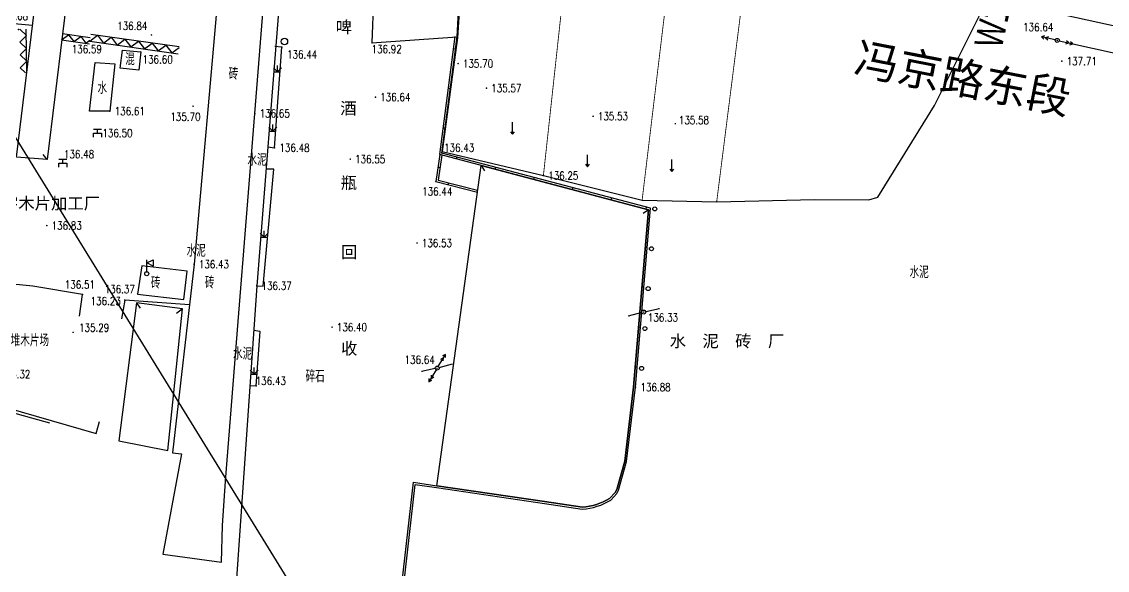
# Model space of a CAD drawing. Extents: x 529262 to 576451, y 2694391 to 2717535.
# Drawn here: x 563957.3 to 564092.9, y 2711325.6 to 2711394.1 of the extents above; entities that cross this region are included whole.
import ezdxf
from ezdxf.enums import TextEntityAlignment as Align
from ezdxf.xclip import XClip

# ---------------------------------------------------------------- set-up
doc = ezdxf.new("R2010")
doc.units = 0
doc.header["$XCLIPFRAME"] = 0
for name, color, linetype in [('DLDW', 8, 'Continuous'), ('DMTZ', 8, 'Continuous'), ('GCD', 8, 'Continuous'), ('GXYZ', 8, 'Continuous'), ('JMD', 8, 'Continuous'), ('PP-COM', 7, 'Continuous'), ('RD-红线', 7, 'Continuous'), ('RD-路名', 7, 'Continuous'), ('ZBTZ', 8, 'Continuous'), ('ZJ', 7, 'Continuous'), ('桩号标注_W17-', 7, 'Continuous')]:
    doc.layers.add(name, color=color, linetype=linetype)
doc.styles.add('HZ', font='rs.shx', dxfattribs={"width": 0.8, "bigfont": 'hztxt.shx'})
doc.styles.add('SMEDI', font='smsim.shx', dxfattribs={"width": 0.75, "height": 3.5, "bigfont": 'smfs.shx'})
doc.styles.add('等线体', font='simhei.ttf')
doc.styles.add('黑体', font='simhei.ttf')
doc.linetypes.add('10421', pattern='A,2,[150,AAA.SHX,S=0.5,R=0,X=0,Y=0.5],1e-11', length=2)
doc.linetypes.add('10422', pattern='A,0.75,[150,AAA.SHX,S=0.5,R=0,X=0,Y=0.5],1.5,[177,AAA.SHX,S=1,R=0,X=0,Y=0.4],0.75', length=3)
doc.linetypes.add('1161', pattern='A,0,[149,AAA.SHX,S=0.15,R=0,X=0,Y=0],-1.6', length=1.6)

# ---------------------------------------------------------------- blocks, each defined once
blk = doc.blocks.new('A$C19FD0107')
at = {"layer": 'RD-红线', "color": 8, "linetype": 'Continuous', "flags": 128}
blk.add_lwpolyline([(-6862.74, 16993.9), (-7062.12, 17037.59, 0.117895), (-7114.21, 17036.52), (-7120.78, 17034.81)], format="xyb", dxfattribs=at)
blk = doc.blocks.new('gc013a')
at = {"linetype": 'Continuous'}
blk.add_line((0.5, 0), (4, 0), dxfattribs=at)
at = {"linetype": 'Continuous', "flags": 128}
for points in [[(2.31, -0.4), (3, 0), (2.31, 0.4)], [(3.31, -0.4), (4, 0), (3.31, 0.4)]]:
    blk.add_lwpolyline(points, dxfattribs=at)
blk = doc.blocks.new('GC200')
at = {"linetype": 'Continuous', "const_width": 0.2, "flags": 128}
blk.add_lwpolyline([(-0.1, 0, 1), (0.1, 0, 1)], format="xyb", close=True, dxfattribs=at)
blk = doc.blocks.new('gc170')
at = {"color": 8, "linetype": 'Continuous'}
blk.add_circle((0, 0), 0.5, dxfattribs=at)
blk = doc.blocks.new('gc013c')
at = {"linetype": 'Continuous'}
blk.add_line((0.5, 0), (4, 0), dxfattribs=at)
at = {"linetype": 'Continuous', "const_width": 0.15, "flags": 128}
blk.add_lwpolyline([(3.775, 0, 1), (3.925, 0, 1)], format="xyb", close=True, dxfattribs=at)
blk = doc.blocks.new('gc018')
for p, q in [((-1, 1), (1, 1)), ((-1, 0), (1, 0)), ((-1, -1), (-1, 0)), ((0, 0), (0, 1)), ((1, 0), (1, -1))]:
    blk.add_line(p, q)
blk = doc.blocks.new('gc124')
at = {"color": 8}
for p, q in [((-1, 1), (0, 0)), ((-0.8, 0), (0.8, 0)), ((0, 0), (0, 1.6)), ((0, 0), (1, 1))]:
    blk.add_line(p, q, dxfattribs=at)
blk = doc.blocks.new('gc122')
at = {"color": 8}
blk.add_circle((0, 0), 0.8, dxfattribs=at)
blk = doc.blocks.new('gc019')
for p, q in [((0, 0.5), (0, 3.5)), ((0, 2.7), (1.6, 3.5)), ((1.6, 3.5), (1.6, 1.9)), ((1.6, 1.9), (0, 2.7))]:
    blk.add_line(p, q)
blk.add_circle((0, 0), 0.5)
blk = doc.blocks.new('gc120')
at = {"color": 8}
for p, q in [((0, 0), (0, 3)), ((-0.5, 0.6), (0, 0)), ((0, 0), (0.5, 0.6))]:
    blk.add_line(p, q, dxfattribs=at)

msp = doc.modelspace()

# ---------------------------------------------------------------- linework, layer by layer
at = {"layer": 'Defpoints', "color": 1}
msp.add_lwpolyline([(564271.08, 2711237.871), (564043.814, 2711237.871), (563927.58, 2711426.615)], dxfattribs=at)
at = {"layer": 'DLDW', "linetype": 'Continuous', "flags": 128}
for points in [[(563957.028, 2711393.199), (563957.843, 2711392.404), (563957.048, 2711391.59), (563957.863, 2711390.795), (563957.068, 2711389.98), (563957.883, 2711389.186), (563957.089, 2711388.371), (563957.734, 2711387.741)], [(563957.901, 2711387.743), (563957.832, 2711393.209)], [(563962.254, 2711391.863), (563963.118, 2711392.512), (563963.767, 2711391.648), (563964.631, 2711392.297), (563965.28, 2711391.433), (563965.782, 2711391.81)], [(563965.828, 2711392.127), (563962.361, 2711392.62)], [(563965.767, 2711391.7), (563966.742, 2711392.433), (563967.475, 2711391.458), (563968.45, 2711392.191), (563969.183, 2711391.216), (563970.158, 2711391.95), (563970.892, 2711390.975), (563971.867, 2711391.708), (563972.6, 2711390.733), (563973.575, 2711391.466), (563974.308, 2711390.491), (563975.283, 2711391.224), (563976.017, 2711390.249), (563976.921, 2711390.929)], [(563976.93, 2711390.991), (563965.888, 2711392.554)], [(563962.254, 2711391.863), (563965.72, 2711391.37)], [(563965.767, 2711391.7), (563976.809, 2711390.137)]]:
    msp.add_lwpolyline(points, dxfattribs=at)
at = {"layer": 'DLDW', "linetype": '10421', "elevation": 136.644, "flags": 128}
msp.add_lwpolyline([(563966.434, 2711389.026), (563968.878, 2711388.864), (563968.279, 2711382.957), (563965.728, 2711382.965)], close=True, dxfattribs=at)
at = {"layer": 'DMTZ', "linetype": '10422', "lineweight": -2, "flags": 128}
msp.add_lwpolyline([(564059.421, 2711400.871), (564014.282, 2711410.811), (564012.676, 2711408.836), (564012.116, 2711398.641), (564011.692, 2711392.117), (564010.954, 2711386.609), (564009.809, 2711377.925)], dxfattribs=at)
at = {"layer": 'DMTZ', "linetype": '10421', "lineweight": -2, "flags": 128}
msp.add_lwpolyline([(564009.809, 2711377.925), (564022.437, 2711374.895), (564034.769, 2711371.811), (564044.085, 2711371.613), (564056.294, 2711371.905), (564063.087, 2711371.863), (564064.222, 2711372.221), (564071.282, 2711383.656), (564077.507, 2711396.077)], dxfattribs=at)
at = {"layer": 'DMTZ', "linetype": '10422', "elevation": 136.844, "flags": 128}
msp.add_lwpolyline([(563958.619, 2711393.651), (563946.648, 2711394.75)], dxfattribs=at)
at = {"layer": 'DMTZ', "linetype": '10422', "flags": 128}
for points in [[(563964.502, 2711357.315), (563964.871, 2711360.041), (563958.634, 2711361.069), (563948.079, 2711362.138), (563947.601, 2711358.207)], [(563978.222, 2711358.755), (563970.128, 2711359.344), (563969.73, 2711356.985)], [(563939.997, 2711350.348), (563966.579, 2711342.657), (563966.988, 2711344.169)]]:
    msp.add_lwpolyline(points, dxfattribs=at)
at = {"layer": 'DMTZ', "linetype": '10421', "flags": 128}
msp.add_lwpolyline([(563960.79, 2711343.973), (563940.1, 2711349.715)], dxfattribs=at)
at = {"layer": 'GXYZ', "linetype": 'Continuous'}
msp.add_line((564088.581, 2711391.369), (564114.998, 2711385.57), dxfattribs=at)
at = {"layer": 'JMD', "linetype": 'Continuous'}
for p, q in [((564011.445, 2711390.701), (564011.197, 2711390.733)), ((564010.805, 2711385.742), (564010.557, 2711385.774)), ((564010.164, 2711380.783), (564009.917, 2711380.815)), ((563960.431, 2711376.9), (563959.925, 2711377.52)), ((564011.606, 2711377.224), (564011.542, 2711376.982)), ((564009.265, 2711375.956), (564009.512, 2711375.917)), ((564014.642, 2711376.163), (564015.085, 2711375.497)), ((564016.44, 2711375.946), (564016.376, 2711375.705)), ((564021.274, 2711374.669), (564021.21, 2711374.427)), ((564010.555, 2711373.767), (564010.616, 2711374.009)), ((564026.108, 2711373.391), (564026.044, 2711373.149)), ((564030.942, 2711372.113), (564030.878, 2711371.871)), ((564035.57, 2711370.631), (564034.916, 2711370.17)), ((564035.29, 2711370.963), (564035.227, 2711370.722)), ((564035.424, 2711365.899), (564035.175, 2711365.92)), ((564035.007, 2711360.917), (564034.758, 2711360.938)), ((563971.59, 2711358.984), (563972.057, 2711358.335)), ((563977.359, 2711358.25), (563976.598, 2711357.645)), ((564034.589, 2711355.934), (564034.34, 2711355.955)), ((564034.172, 2711350.952), (564033.923, 2711350.972))]:
    msp.add_line(p, q, dxfattribs=at)
at = {"layer": 'JMD', "linetype": 'Continuous', "flags": 128}
for points, elevation in [([(563959.49, 2711400.826), (563963.301, 2711400.458), (563960.431, 2711376.9), (563956.623, 2711377.21)], 136.767), ([(563987.605, 2711397.816), (563981.834, 2711398.306), (563978.791, 2711363.816), (563976.119, 2711340.263), (563977.223, 2711340.138), (563974.896, 2711327.582), (563982.234, 2711326.594), (563982.35, 2711331.15), (563982.741, 2711336.724), (563984.3, 2711356.655), (563986.39, 2711382.666)], 137.671), ([(563969.564, 2711388.313), (563969.871, 2711390.573), (563972.142, 2711390.354), (563971.898, 2711388.085)], 136.955)]:
    msp.add_lwpolyline(points, close=True, dxfattribs=dict(at, elevation=elevation))
at = {"layer": 'JMD', "linetype": 'Continuous', "lineweight": -2, "elevation": 137.524, "flags": 128}
msp.add_lwpolyline([(564011.645, 2711392.246), (564012.013, 2711398.636), (564001.673, 2711397.781), (564001.224, 2711397.029), (564001.024, 2711391.503)], close=True, dxfattribs=at)
at = {"layer": 'JMD', "linetype": 'Continuous', "flags": 128}
for points in [[(563995.536, 2711274.419), (563999.82, 2711297.234), (564004.26, 2711319.419), (564006.207, 2711336.576), (564009.112, 2711336.144), (564022.592, 2711334.156), (564027.303, 2711333.448, 0.1158078), (564030.712, 2711334.548), (564031.406, 2711335.304), (564031.602, 2711335.684), (564032.593, 2711339.198), (564033.714, 2711348.478), (564035.57, 2711370.631), (564009.492, 2711377.524), (564011.397, 2711392.279)], [(563995.766, 2711274.287), (564000.066, 2711297.186), (564004.508, 2711319.38), (564006.427, 2711336.291), (564009.076, 2711335.897), (564022.556, 2711333.909), (564027.295, 2711333.196, 0.1178605), (564030.873, 2711334.353), (564031.612, 2711335.16), (564031.836, 2711335.592), (564032.839, 2711339.149), (564033.963, 2711348.453), (564035.837, 2711370.819), (564009.768, 2711377.71), (564011.645, 2711392.246)]]:
    msp.add_lwpolyline(points, format="xyb", dxfattribs=at)
for points in [[(564009.492, 2711377.524), (564009.005, 2711374.158), (564014.184, 2711372.851)], [(564009.735, 2711377.46), (564009.284, 2711374.345), (564014.219, 2711373.1)]]:
    msp.add_lwpolyline(points, dxfattribs=at)
msp.add_lwpolyline([(564009.112, 2711336.144), (564014.642, 2711376.163), (564035.57, 2711370.631), (564033.714, 2711348.478), (564032.593, 2711339.198), (564031.602, 2711335.684), (564031.406, 2711335.304), (564030.712, 2711334.548, -0.1158078), (564027.303, 2711333.448), (564022.592, 2711334.156)], format="xyb", close=True, dxfattribs=at)
for points in [[(563972.259, 2711363.633), (563971.73, 2711360.083), (563977.505, 2711359.395), (563977.929, 2711362.957)], [(563971.59, 2711358.984), (563969.399, 2711341.756), (563975.53, 2711340.545), (563977.359, 2711358.25)]]:
    msp.add_lwpolyline(points, close=True, dxfattribs=at)
at = {"layer": 'ZBTZ', "linetype": 'Continuous', "lineweight": -2, "const_width": 0.1, "flags": 128}
for points, elevation in [([(564022.437, 2711374.895), (564025.941, 2711407.077)], 136.246), ([(564047.992, 2711402.45), (564044.085, 2711371.613)], 135.577)]:
    msp.add_lwpolyline(points, dxfattribs=dict(at, elevation=elevation))
msp.add_lwpolyline([(564038.684, 2711404.379), (564034.769, 2711371.811)], dxfattribs=at)
at = {"layer": 'ZBTZ', "linetype": '1161', "flags": 128}
msp.add_lwpolyline([(563989.501, 2711397.482), (563986.622, 2711361.134), (563983.032, 2711308.931), (563977.779, 2711308.894)], dxfattribs=at)
at = {"layer": 'ZBTZ', "linetype": 'Continuous', "flags": 128}
for points, elevation in [([(563987.999, 2711378.517), (563987.999, 2711378.517), (563988.862, 2711378.378), (563989.775, 2711390.958), (563988.906, 2711391.021), (563988.906, 2711391.021)], 136.421), ([(563986.622, 2711361.134), (563986.622, 2711361.134), (563987.415, 2711361.079), (563988.77, 2711375.712), (563987.774, 2711375.686), (563987.774, 2711375.686)], 136.365), ([(563985.765, 2711348.671), (563985.765, 2711348.671), (563986.558, 2711348.616), (563987.052, 2711355.43), (563986.237, 2711355.54), (563986.237, 2711355.54)], 136.379)]:
    msp.add_lwpolyline(points, dxfattribs=dict(at, elevation=elevation))

# ---------------------------------------------------------------- block references
at = {"layer": 'DLDW', "linetype": 'Continuous', "lineweight": -2, "xscale": 0.5, "yscale": 0.5}
for p in [(563966.745, 2711380.21, 136.501), (563962.418, 2711376.454, 136.48)]:
    msp.add_blockref('gc018', p, dxfattribs=at)
at = {"layer": 'DLDW', "linetype": 'Continuous', "xscale": 0.5, "yscale": 0.5, "zscale": 0.5}
msp.add_blockref('gc019', (563972.875, 2711362.642), dxfattribs=at)
at = {"layer": 'GCD', "linetype": 'Continuous'}
ref = msp.add_blockref('GC200', (563956.865, 2711393.16, 136.675), dxfattribs=dict(at, xscale=0.5, yscale=0.5, zscale=0.5))
ref.add_attrib('height', '136.68', dxfattribs={"linetype": 'Continuous', "height": 1, "style": 'HZ', "width": 0.8}).set_placement((563954.29, 2711394.849, 136.675), align=Align.MIDDLE_LEFT)
ref = msp.add_blockref('GC200', (563973.475, 2711392.485, 136.844), dxfattribs=dict(at, xscale=0.5, yscale=0.5, zscale=0.5))
ref.add_attrib('height', '136.84', dxfattribs={"linetype": 'Continuous', "height": 1, "style": 'HZ', "width": 0.8}).set_placement((563969.185, 2711393.606, 136.844), align=Align.MIDDLE_LEFT)
ref = msp.add_blockref('GC200', (564086.628, 2711391.798, 136.64), dxfattribs=dict(at, xscale=0.5, yscale=0.5, zscale=0.5))
ref.add_attrib('height', '136.64', dxfattribs={"linetype": 'Continuous', "height": 1, "style": 'HZ', "width": 0.8}).set_placement((564082.367, 2711393.451, 136.64), align=Align.MIDDLE_LEFT)
ref = msp.add_blockref('GC200', (563965.767, 2711391.7, 136.593), dxfattribs=dict(at, xscale=0.5, yscale=0.5, zscale=0.5))
ref.add_attrib('height', '136.59', dxfattribs={"linetype": 'Continuous', "height": 1, "style": 'HZ', "width": 0.8}).set_placement((563963.51, 2711390.717, 136.593), align=Align.MIDDLE_LEFT)
ref = msp.add_blockref('GC200', (563989.775, 2711390.958, 136.442), dxfattribs=dict(at, xscale=0.5, yscale=0.5, zscale=0.5))
ref.add_attrib('height', '136.44', dxfattribs={"linetype": 'Continuous', "height": 1, "style": 'HZ', "width": 0.8}).set_placement((563990.408, 2711390.046, 136.442), align=Align.MIDDLE_LEFT)
ref = msp.add_blockref('GC200', (564001.024, 2711391.503, 136.915), dxfattribs=dict(at, xscale=0.5, yscale=0.5, zscale=0.5))
ref.add_attrib('height', '136.92', dxfattribs={"linetype": 'Continuous', "height": 1, "style": 'HZ', "width": 0.8}).set_placement((564000.975, 2711390.717, 136.915), align=Align.MIDDLE_LEFT)
ref = msp.add_blockref('GC200', (563972.142, 2711390.354, 136.6), dxfattribs=dict(at, xscale=0.5, yscale=0.5, zscale=0.5))
ref.add_attrib('height', '136.60', dxfattribs={"linetype": 'Continuous', "height": 1, "style": 'HZ', "width": 0.8}).set_placement((563972.364, 2711389.425, 136.6), align=Align.MIDDLE_LEFT)
at = {"layer": 'GCD', "linetype": 'Continuous', "lineweight": -2}
ref = msp.add_blockref('GC200', (564011.783, 2711388.902, 135.697), dxfattribs=dict(at, xscale=0.5, yscale=0.5, zscale=0.5))
ref.add_attrib('height', '135.70', dxfattribs={"linetype": 'Continuous', "lineweight": -2, "height": 1, "style": 'HZ', "width": 0.8}).set_placement((564012.383, 2711388.902, 135.697), align=Align.MIDDLE_LEFT)
at = {"layer": 'GCD', "linetype": 'Continuous'}
ref = msp.add_blockref('GC200', (564087.208, 2711389.198, 137.71), dxfattribs=dict(at, xscale=0.5, yscale=0.5, zscale=0.5))
ref.add_attrib('height', '137.71', dxfattribs={"linetype": 'Continuous', "height": 1, "style": 'HZ', "width": 0.8}).set_placement((564087.808, 2711389.198, 137.71), align=Align.MIDDLE_LEFT)
at = {"layer": 'GCD', "linetype": 'Continuous', "lineweight": -2}
ref = msp.add_blockref('GC200', (564015.327, 2711385.827, 135.57), dxfattribs=dict(at, xscale=0.5, yscale=0.5, zscale=0.5))
ref.add_attrib('height', '135.57', dxfattribs={"linetype": 'Continuous', "lineweight": -2, "height": 1, "style": 'HZ', "width": 0.8}).set_placement((564015.927, 2711385.827, 135.57), align=Align.MIDDLE_LEFT)
at = {"layer": 'GCD', "linetype": 'Continuous'}
ref = msp.add_blockref('GC200', (564001.457, 2711384.709, 136.639), dxfattribs=dict(at, xscale=0.5, yscale=0.5, zscale=0.5))
ref.add_attrib('height', '136.64', dxfattribs={"linetype": 'Continuous', "height": 1, "style": 'HZ', "width": 0.8}).set_placement((564002.057, 2711384.709, 136.639), align=Align.MIDDLE_LEFT)
ref = msp.add_blockref('GC200', (563968.279, 2711382.957, 136.613), dxfattribs=dict(at, xscale=0.5, yscale=0.5, zscale=0.5))
ref.add_attrib('height', '136.61', dxfattribs={"linetype": 'Continuous', "height": 1, "style": 'HZ', "width": 0.8}).set_placement((563968.879, 2711382.957, 136.613), align=Align.MIDDLE_LEFT)
ref = msp.add_blockref('GC200', (563978.669, 2711383.568, 135.704), dxfattribs=dict(at, xscale=0.5, yscale=0.5, zscale=0.5))
ref.add_attrib('height', '135.70', dxfattribs={"linetype": 'Continuous', "height": 1, "style": 'HZ', "width": 0.8}).set_placement((563975.835, 2711382.25, 135.704), align=Align.MIDDLE_LEFT)
ref = msp.add_blockref('GC200', (563986.39, 2711382.666, 136.647), dxfattribs=dict(at, xscale=0.5, yscale=0.5, zscale=0.5))
ref.add_attrib('height', '136.65', dxfattribs={"linetype": 'Continuous', "height": 1, "style": 'HZ', "width": 0.8}).set_placement((563986.99, 2711382.666, 136.647), align=Align.MIDDLE_LEFT)
at = {"layer": 'GCD', "linetype": 'Continuous', "lineweight": -2}
ref = msp.add_blockref('GC200', (564028.642, 2711382.316, 135.53), dxfattribs=dict(at, xscale=0.5, yscale=0.5, zscale=0.5))
ref.add_attrib('height', '135.53', dxfattribs={"linetype": 'Continuous', "lineweight": -2, "height": 1, "style": 'HZ', "width": 0.8}).set_placement((564029.242, 2711382.316, 135.53), align=Align.MIDDLE_LEFT)
ref = msp.add_blockref('GC200', (564038.915, 2711381.387, 135.577), dxfattribs=dict(at, xscale=0.5, yscale=0.5, zscale=0.5))
ref.add_attrib('height', '135.58', dxfattribs={"linetype": 'Continuous', "lineweight": -2, "height": 1, "style": 'HZ', "width": 0.8}).set_placement((564039.359, 2711381.831, 135.577), align=Align.MIDDLE_LEFT)
at = {"layer": 'GCD', "linetype": 'Continuous'}
ref = msp.add_blockref('GC200', (563966.745, 2711380.21, 136.501), dxfattribs=dict(at, xscale=0.5, yscale=0.5, zscale=0.5))
ref.add_attrib('height', '136.50', dxfattribs={"linetype": 'Continuous', "height": 1, "style": 'HZ', "width": 0.8}).set_placement((563967.345, 2711380.21, 136.501), align=Align.MIDDLE_LEFT)
ref = msp.add_blockref('GC200', (563988.862, 2711378.378, 136.476), dxfattribs=dict(at, xscale=0.5, yscale=0.5, zscale=0.5))
ref.add_attrib('height', '136.48', dxfattribs={"linetype": 'Continuous', "height": 1, "style": 'HZ', "width": 0.8}).set_placement((563989.462, 2711378.378, 136.476), align=Align.MIDDLE_LEFT)
at = {"layer": 'GCD', "linetype": 'Continuous', "lineweight": -2}
ref = msp.add_blockref('GC200', (564009.768, 2711377.71, 136.428), dxfattribs=dict(at, xscale=0.5, yscale=0.5, zscale=0.5))
ref.add_attrib('height', '136.43', dxfattribs={"linetype": 'Continuous', "lineweight": -2, "height": 1, "style": 'HZ', "width": 0.8}).set_placement((564010.031, 2711378.386, 136.428), align=Align.MIDDLE_LEFT)
at = {"layer": 'GCD', "linetype": 'Continuous'}
ref = msp.add_blockref('GC200', (563962.418, 2711376.454, 136.48), dxfattribs=dict(at, xscale=0.5, yscale=0.5, zscale=0.5))
ref.add_attrib('height', '136.48', dxfattribs={"linetype": 'Continuous', "height": 1, "style": 'HZ', "width": 0.8}).set_placement((563962.539, 2711377.572, 136.48), align=Align.MIDDLE_LEFT)
ref = msp.add_blockref('GC200', (563998.312, 2711376.957, 136.549), dxfattribs=dict(at, xscale=0.5, yscale=0.5, zscale=0.5))
ref.add_attrib('height', '136.55', dxfattribs={"linetype": 'Continuous', "height": 1, "style": 'HZ', "width": 0.8}).set_placement((563998.912, 2711376.957, 136.549), align=Align.MIDDLE_LEFT)
at = {"layer": 'GCD', "linetype": 'Continuous', "lineweight": -2}
ref = msp.add_blockref('GC200', (564022.437, 2711374.895, 136.246), dxfattribs=dict(at, xscale=0.5, yscale=0.5, zscale=0.5))
ref.add_attrib('height', '136.25', dxfattribs={"linetype": 'Continuous', "lineweight": -2, "height": 1, "style": 'HZ', "width": 0.8}).set_placement((564023.037, 2711374.895, 136.246), align=Align.MIDDLE_LEFT)
at = {"layer": 'GCD', "linetype": 'Continuous'}
ref = msp.add_blockref('GC200', (564009.005, 2711374.158, 136.438), dxfattribs=dict(at, xscale=0.5, yscale=0.5, zscale=0.5))
ref.add_attrib('height', '136.44', dxfattribs={"linetype": 'Continuous', "height": 1, "style": 'HZ', "width": 0.8}).set_placement((564007.289, 2711372.917, 136.438), align=Align.MIDDLE_LEFT)
ref = msp.add_blockref('GC200', (563960.401, 2711368.652, 136.827), dxfattribs=dict(at, xscale=0.5, yscale=0.5, zscale=0.5))
ref.add_attrib('height', '136.83', dxfattribs={"linetype": 'Continuous', "height": 1, "style": 'HZ', "width": 0.8}).set_placement((563961.001, 2711368.652, 136.827), align=Align.MIDDLE_LEFT)
ref = msp.add_blockref('GC200', (564006.654, 2711366.475, 136.534), dxfattribs=dict(at, xscale=0.5, yscale=0.5, zscale=0.5))
ref.add_attrib('height', '136.53', dxfattribs={"linetype": 'Continuous', "height": 1, "style": 'HZ', "width": 0.8}).set_placement((564007.254, 2711366.475, 136.534), align=Align.MIDDLE_LEFT)
ref = msp.add_blockref('GC200', (563978.791, 2711363.816, 136.433), dxfattribs=dict(at, xscale=0.5, yscale=0.5, zscale=0.5))
ref.add_attrib('height', '136.43', dxfattribs={"linetype": 'Continuous', "height": 1, "style": 'HZ', "width": 0.8}).set_placement((563979.391, 2711363.816, 136.433), align=Align.MIDDLE_LEFT)
ref = msp.add_blockref('GC200', (563964.871, 2711360.041, 136.513), dxfattribs=dict(at, xscale=0.5, yscale=0.5, zscale=0.5))
ref.add_attrib('height', '136.51', dxfattribs={"linetype": 'Continuous', "height": 1, "style": 'HZ', "width": 0.8}).set_placement((563962.642, 2711361.274, 136.513), align=Align.MIDDLE_LEFT)
ref = msp.add_blockref('GC200', (563971.742, 2711360.149, 136.367), dxfattribs=dict(at, xscale=0.5, yscale=0.5, zscale=0.5))
ref.add_attrib('height', '136.37', dxfattribs={"linetype": 'Continuous', "height": 1, "style": 'HZ', "width": 0.8}).set_placement((563967.626, 2711360.706, 136.367), align=Align.MIDDLE_LEFT)
ref = msp.add_blockref('GC200', (563986.622, 2711361.134, 136.365), dxfattribs=dict(at, xscale=0.5, yscale=0.5, zscale=0.5))
ref.add_attrib('height', '136.37', dxfattribs={"linetype": 'Continuous', "height": 1, "style": 'HZ', "width": 0.8}).set_placement((563987.222, 2711361.134, 136.365), align=Align.MIDDLE_LEFT)
ref = msp.add_blockref('GC200', (563970.128, 2711359.344, 136.234), dxfattribs=dict(at, xscale=0.5, yscale=0.5, zscale=0.5))
ref.add_attrib('height', '136.23', dxfattribs={"linetype": 'Continuous', "height": 1, "style": 'HZ', "width": 0.8}).set_placement((563965.873, 2711359.225, 136.234), align=Align.MIDDLE_LEFT)
ref = msp.add_blockref('GC200', (564034.976, 2711357.845, 136.334), dxfattribs=dict(at, xscale=0.5, yscale=0.5, zscale=0.5))
ref.add_attrib('height', '136.33', dxfattribs={"linetype": 'Continuous', "height": 1, "style": 'HZ', "width": 0.8}).set_placement((564035.489, 2711357.165, 136.334), align=Align.MIDDLE_LEFT)
ref = msp.add_blockref('GC200', (563963.686, 2711355.307, 135.286), dxfattribs=dict(at, xscale=0.5, yscale=0.5, zscale=0.5))
ref.add_attrib('height', '135.29', dxfattribs={"linetype": 'Continuous', "height": 1, "style": 'HZ', "width": 0.8}).set_placement((563964.427, 2711355.89, 135.286), align=Align.MIDDLE_LEFT)
ref = msp.add_blockref('GC200', (563996.033, 2711355.959, 136.396), dxfattribs=dict(at, xscale=0.5, yscale=0.5, zscale=0.5))
ref.add_attrib('height', '136.40', dxfattribs={"linetype": 'Continuous', "height": 1, "style": 'HZ', "width": 0.8}).set_placement((563996.633, 2711355.959, 136.396), align=Align.MIDDLE_LEFT)
ref = msp.add_blockref('GC200', (564009.149, 2711350.815, 136.64), dxfattribs=dict(at, xscale=0.5, yscale=0.5, zscale=0.5))
ref.add_attrib('height', '136.64', dxfattribs={"linetype": 'Continuous', "height": 1, "style": 'HZ', "width": 0.8}).set_placement((564005.101, 2711351.883, 136.64), align=Align.MIDDLE_LEFT)
ref = msp.add_blockref('GC200', (563953.971, 2711350.076, 135.321), dxfattribs=dict(at, xscale=0.5, yscale=0.5, zscale=0.5))
ref.add_attrib('height', '135.32', dxfattribs={"linetype": 'Continuous', "height": 1, "style": 'HZ', "width": 0.8}).set_placement((563954.571, 2711350.076, 135.321), align=Align.MIDDLE_LEFT)
ref = msp.add_blockref('GC200', (563986.558, 2711348.616, 136.434), dxfattribs=dict(at, xscale=0.5, yscale=0.5, zscale=0.5))
ref.add_attrib('height', '136.43', dxfattribs={"linetype": 'Continuous', "height": 1, "style": 'HZ', "width": 0.8}).set_placement((563986.491, 2711349.238, 136.434), align=Align.MIDDLE_LEFT)
at = {"layer": 'GCD', "linetype": 'Continuous', "lineweight": -2}
ref = msp.add_blockref('GC200', (564033.963, 2711348.453, 136.882), dxfattribs=dict(at, xscale=0.5, yscale=0.5, zscale=0.5))
ref.add_attrib('height', '136.88', dxfattribs={"linetype": 'Continuous', "lineweight": -2, "height": 1, "style": 'HZ', "width": 0.8}).set_placement((564034.563, 2711348.453, 136.882), align=Align.MIDDLE_LEFT)
at = {"layer": 'GXYZ', "linetype": 'Continuous', "xscale": 0.4999999999186298, "yscale": 0.4999999999186298, "zscale": 0.4999999999186298, "rotation": 167.0934162935252}
msp.add_blockref('gc013a', (564086.628, 2711391.798), dxfattribs=at)
at = {"layer": 'GXYZ', "linetype": 'Continuous', "lineweight": -2, "xscale": 0.5, "yscale": 0.5}
for p in [(564086.628, 2711391.798), (564034.976, 2711357.845)]:
    msp.add_blockref('gc170', p, dxfattribs=at)
at = {"layer": 'GXYZ', "linetype": 'Continuous'}
for name, p, xscale, yscale, rotation in [('gc013a', (564086.628, 2711391.798), 0.5000000000380863, 0.5000000000380863, 347.6181042161745), ('gc013c', (564034.976, 2711357.844), 0.4999999999288813, 0.4999999999288813, 195.1858667872238), ('gc013a', (564009.17, 2711350.84), 0.4999999998649145, 0.4999999998649145, 59.26976019795988), ('gc013c', (564009.17, 2711350.84), 0.4999999999288813, 0.4999999999288813, 15.18586678722379), ('gc013c', (564009.17, 2711350.84), 0.5000000000096771, 0.5000000000096771, 192.8183640626279), ('gc013a', (564009.17, 2711350.84), 0.4999999998413595, 0.4999999998413595, 238.9376824089762)]:
    msp.add_blockref(name, p, dxfattribs=dict(at, xscale=xscale, yscale=yscale, rotation=rotation))
at = {"layer": 'GXYZ', "linetype": 'Continuous', "lineweight": -2, "xscale": 0.4999999999659905, "yscale": 0.4999999999659905, "rotation": 13.44905775152301}
msp.add_blockref('gc013c', (564034.976, 2711357.845), dxfattribs=at)
at = {"layer": 'GXYZ', "linetype": 'Continuous', "xscale": 0.5, "yscale": 0.5}
for p in [(564034.976, 2711357.845), (564009.17, 2711350.84), (564009.17, 2711350.84)]:
    msp.add_blockref('gc170', p, dxfattribs=at)
at = {"layer": 'PP-COM'}
ref = msp.add_blockref('A$C19FD0107', (570997.993, 2694390.603), dxfattribs=at)
XClip(ref).set_block_clipping_path([(-9366.4383134884, 14428.6043910822), (-3328.4480743363, 17452.7484863754)])
at = {"layer": 'ZBTZ', "linetype": 'Continuous', "xscale": 0.5, "yscale": 0.5}
msp.add_blockref('gc122', (563990.085, 2711391.66), dxfattribs=at)
at = {"layer": 'ZBTZ', "linetype": 'Continuous', "lineweight": -2, "xscale": 0.5, "yscale": 0.5}
for p in [(563989.212, 2711387.855), (563988.629, 2711380.472), (563987.56, 2711367.191), (563986.314, 2711350.095)]:
    msp.add_blockref('gc124', p, dxfattribs=at)
at = {"layer": 'ZBTZ', "linetype": 'Continuous', "xscale": 0.5, "yscale": 0.5, "zscale": 0.5}
for p in [(564018.594, 2711380.074), (564027.944, 2711376.016), (564038.485, 2711375.424)]:
    msp.add_blockref('gc120', p, dxfattribs=at)
at = {"layer": 'ZBTZ', "linetype": 'Continuous', "lineweight": -2, "xscale": 0.4999999999257256, "yscale": 0.4999999999257256, "rotation": 265.2799914789755}
for p in [(564036.348, 2711370.739), (564035.937, 2711365.755), (564035.525, 2711360.772), (564035.114, 2711355.789), (564034.702, 2711350.806)]:
    msp.add_blockref('gc170', p, dxfattribs=at)

# ---------------------------------------------------------------- texts
at = {"layer": 'DLDW', "linetype": '10421', "style": 'HZ', "width": 0.8}
msp.add_text('水', height=1.5, dxfattribs=at).set_placement((563967.322, 2711385.935), align=Align.MIDDLE)
at = {"layer": 'JMD', "linetype": 'Continuous', "style": 'HZ', "width": 0.8}
for s, p in [('混', (563971.386, 2711389.453)), ('砖', (563984.315, 2711387.634)), ('砖', (563974.605, 2711361.512)), ('砖', (563981.349, 2711361.53))]:
    msp.add_text(s, height=1.5, dxfattribs=at).set_placement(p, align=Align.MIDDLE_RIGHT)
at = {"layer": 'RD-路名', "color": 7, "linetype": 'Continuous', "style": '黑体'}
msp.add_text('冯京路东段', height=4, rotation=348.89829, dxfattribs=at).set_placement((564074.872, 2711387.172), align=Align.MIDDLE)
at = {"layer": 'ZJ', "color": 8, "linetype": 'Continuous', "style": '等线体'}
for s, p in [('啤', (563997.513, 2711393.488)), ('酒', (563998.074, 2711383.324)), ('瓶', (563998.135, 2711374.027)), ('宜州市嘉宇木片加工厂 ', (563957.342, 2711371.464)), ('回', (563998.162, 2711365.316)), ('收', (563998.182, 2711353.323)), ('水  泥  砖  厂', (564045.372, 2711354.247))]:
    msp.add_text(s, height=1.5, dxfattribs=at).set_placement(p, align=Align.MIDDLE)
at = {"layer": 'ZJ', "color": 8, "linetype": 'Continuous', "lineweight": -2, "style": 'HZ', "width": 0.8}
for p in [(563986.659, 2711376.951), (563979.055, 2711365.599), (564069.381, 2711362.914), (563984.858, 2711352.718)]:
    msp.add_text('水泥', height=1.5, dxfattribs=at).set_placement(p, align=Align.MIDDLE)
at = {"layer": 'ZJ', "color": 8, "linetype": 'Continuous', "style": 'HZ', "width": 0.8}
for s, p in [('堆木片场', (563958.281, 2711354.397)), ('碎石', (563993.919, 2711349.902))]:
    msp.add_text(s, height=1.5, dxfattribs=at).set_placement(p, align=Align.MIDDLE)
at = {"layer": '桩号标注_W17-', "style": 'SMEDI', "width": 0.75}
msp.add_text('W17-K0+180', height=3.5, rotation=77.75988, dxfattribs=at).set_placement((564082.326, 2711411.108), align=Align.MIDDLE_RIGHT)

doc.saveas('drawing.dxf')
